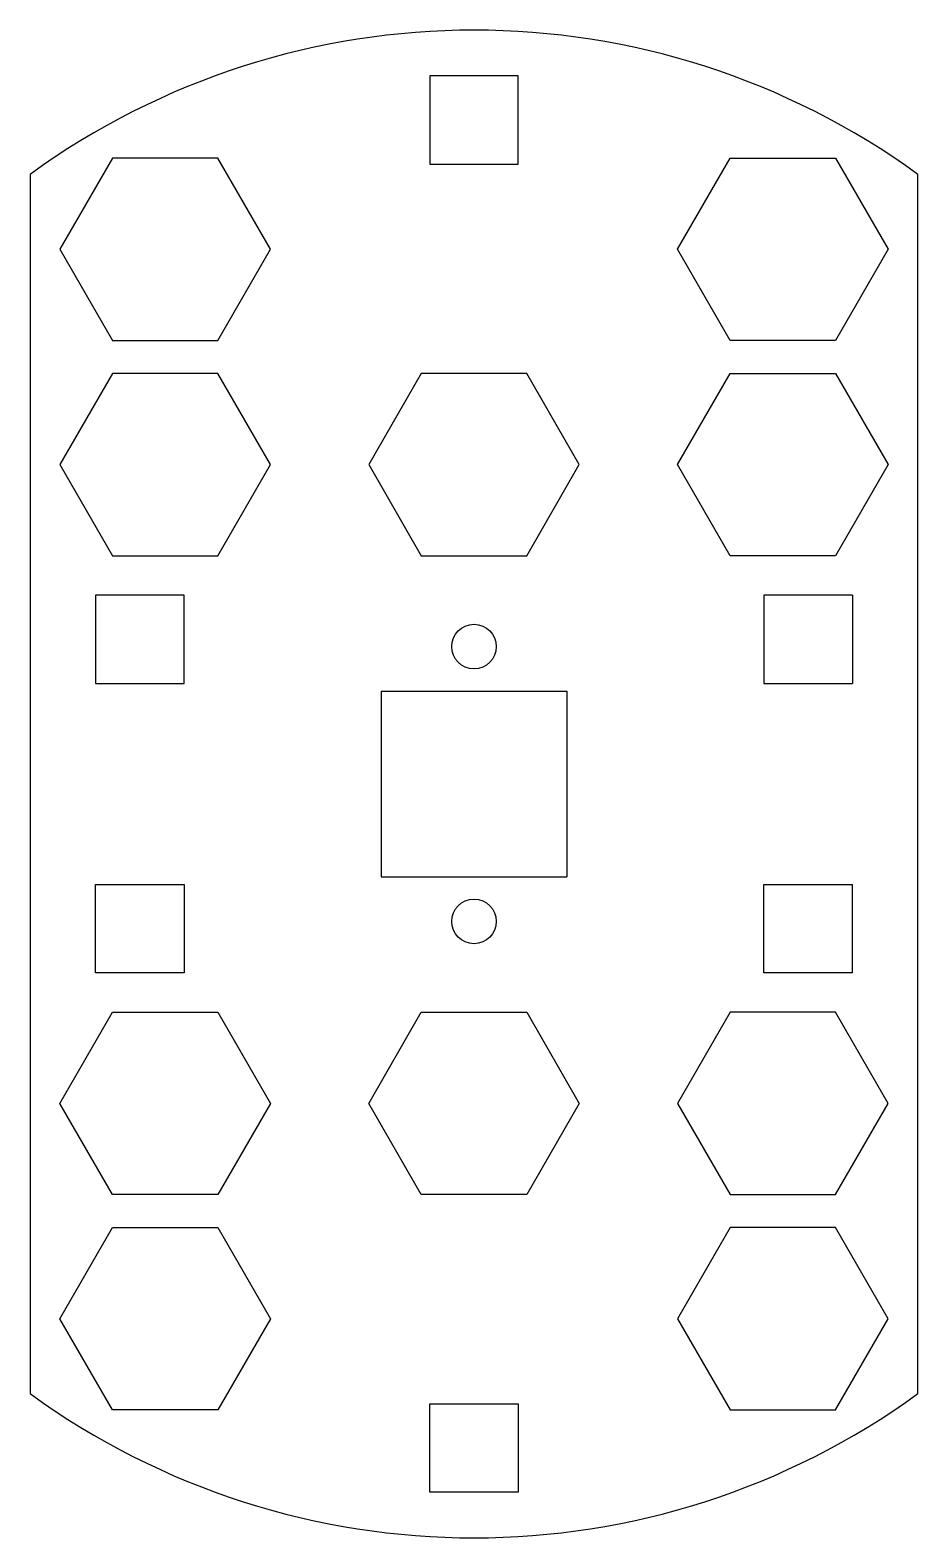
# Model space of a CAD drawing. Extents: x 19 to 81, y 68 to 174.
import ezdxf

# ---------------------------------------------------------------- set-up
doc = ezdxf.new("R2010")
doc.units = 0
doc.layers.add('VISIBLE', color=7, linetype='CONTINUOUS')

msp = doc.modelspace()

# ---------------------------------------------------------------- linework, layer by layer
at = {"layer": 'VISIBLE'}
for p, q in [((46.92, 170.33), (46.92, 164.16)), ((53.08, 170.33), (46.92, 170.33)), ((53.08, 164.16), (53.08, 170.33)), ((24.83, 164.59), (21.17, 158.24)), ((32.17, 164.59), (24.83, 164.59)), ((35.83, 158.24), (32.17, 164.59)), ((46.92, 164.16), (53.08, 164.16)), ((64.17, 158.24), (67.83, 164.59)), ((67.83, 164.59), (75.17, 164.59)), ((75.17, 164.59), (78.83, 158.24)), ((19.11, 163.45), (19.11, 78.55)), ((80.89, 78.55), (80.89, 163.45)), ((21.17, 158.24), (24.83, 151.89)), ((32.17, 151.89), (35.83, 158.24)), ((67.83, 151.89), (64.17, 158.24)), ((78.83, 158.24), (75.17, 151.89)), ((24.83, 151.89), (32.17, 151.89)), ((75.17, 151.89), (67.83, 151.89)), ((24.83, 149.59), (21.17, 143.24)), ((32.17, 149.59), (24.83, 149.59)), ((35.83, 143.24), (32.17, 149.59)), ((46.33, 149.59), (42.67, 143.24)), ((53.67, 149.59), (46.33, 149.59)), ((57.33, 143.24), (53.67, 149.59)), ((64.17, 143.24), (67.83, 149.59)), ((67.83, 149.59), (75.17, 149.59)), ((75.17, 149.59), (78.83, 143.24)), ((21.17, 143.24), (24.83, 136.89)), ((32.17, 136.89), (35.83, 143.24)), ((42.67, 143.24), (46.33, 136.89)), ((53.67, 136.89), (57.33, 143.24)), ((67.83, 136.89), (64.17, 143.24)), ((78.83, 143.24), (75.17, 136.89)), ((24.83, 136.89), (32.17, 136.89)), ((46.33, 136.89), (53.67, 136.89)), ((75.17, 136.89), (67.83, 136.89)), ((23.66, 134.16), (23.66, 128)), ((29.83, 134.16), (23.66, 134.16)), ((29.83, 128), (29.83, 134.16)), ((70.17, 134.16), (70.17, 128)), ((76.34, 134.16), (70.17, 134.16)), ((76.34, 134.16), (76.34, 128)), ((23.66, 128), (29.83, 128)), ((43.53, 127.47), (43.53, 114.53)), ((43.53, 127.47), (56.47, 127.47)), ((56.47, 127.47), (56.47, 114.53)), ((70.17, 128), (76.34, 128)), ((43.53, 114.53), (56.47, 114.53)), ((23.66, 107.84), (23.66, 114)), ((23.66, 114), (29.83, 114)), ((29.83, 114), (29.83, 107.84)), ((70.17, 107.84), (70.17, 114)), ((70.17, 114), (76.34, 114)), ((76.34, 107.84), (76.34, 114)), ((29.83, 107.84), (23.66, 107.84)), ((76.34, 107.84), (70.17, 107.84)), ((21.17, 98.76), (24.83, 105.11)), ((24.83, 105.11), (32.17, 105.11)), ((32.17, 105.11), (35.83, 98.76)), ((42.67, 98.76), (46.33, 105.11)), ((46.33, 105.11), (53.67, 105.11)), ((53.67, 105.11), (57.33, 98.76)), ((67.83, 105.11), (64.17, 98.76)), ((75.17, 105.11), (67.83, 105.11)), ((78.83, 98.76), (75.17, 105.11)), ((24.83, 92.41), (21.17, 98.76)), ((35.83, 98.76), (32.17, 92.41)), ((46.33, 92.41), (42.67, 98.76)), ((57.33, 98.76), (53.67, 92.41)), ((64.17, 98.76), (67.83, 92.41)), ((75.17, 92.41), (78.83, 98.76)), ((32.17, 92.41), (24.83, 92.41)), ((53.67, 92.41), (46.33, 92.41)), ((67.83, 92.41), (75.17, 92.41)), ((21.17, 83.76), (24.83, 90.11)), ((24.83, 90.11), (32.17, 90.11)), ((32.17, 90.11), (35.83, 83.76)), ((67.83, 90.11), (64.17, 83.76)), ((75.17, 90.11), (67.83, 90.11)), ((78.83, 83.76), (75.17, 90.11)), ((24.83, 77.41), (21.17, 83.76)), ((35.83, 83.76), (32.17, 77.41)), ((64.17, 83.76), (67.83, 77.41)), ((75.17, 77.41), (78.83, 83.76)), ((46.92, 71.67), (46.92, 77.84)), ((46.92, 77.84), (53.08, 77.84)), ((53.08, 77.84), (53.08, 71.67)), ((32.17, 77.41), (24.83, 77.41)), ((67.83, 77.41), (75.17, 77.41)), ((53.08, 71.67), (46.92, 71.67))]:
    msp.add_line(p, q, dxfattribs=at)
for centre in [(50, 130.57), (50, 111.43)]:
    msp.add_circle(centre, 1.55, dxfattribs=at)
for start, end in [(53.959, 126.041), (233.959, 306.041)]:
    msp.add_arc((50, 121), 52.5, start, end, dxfattribs=at)

doc.saveas('drawing.dxf')
